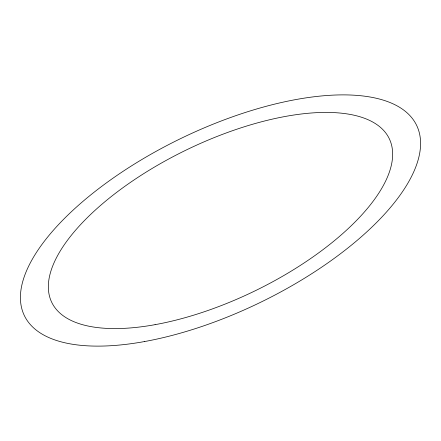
<?xml version="1.0" encoding="UTF-8"?>
<svg xmlns="http://www.w3.org/2000/svg" width="441" height="441" viewBox="0 0 441 441"><rect width="100%" height="100%" fill="white"/><g stroke="black" fill="none" stroke-linecap="round" stroke-linejoin="round"><path stroke-width="0.66" d="M144.477 341.56A217.986 91.089 -25.9 0 0 418.796 130.922A217.986 91.089 -25.9 0 0 98.227 189.018A217.986 91.089 -25.9 0 0 144.477 341.56M155.094 324.659A187.552 78.371 -25.9 0 0 391.112 143.43A187.552 78.371 -25.9 0 0 115.294 193.412A187.552 78.371 -25.9 0 0 155.094 324.659"/></g></svg>
